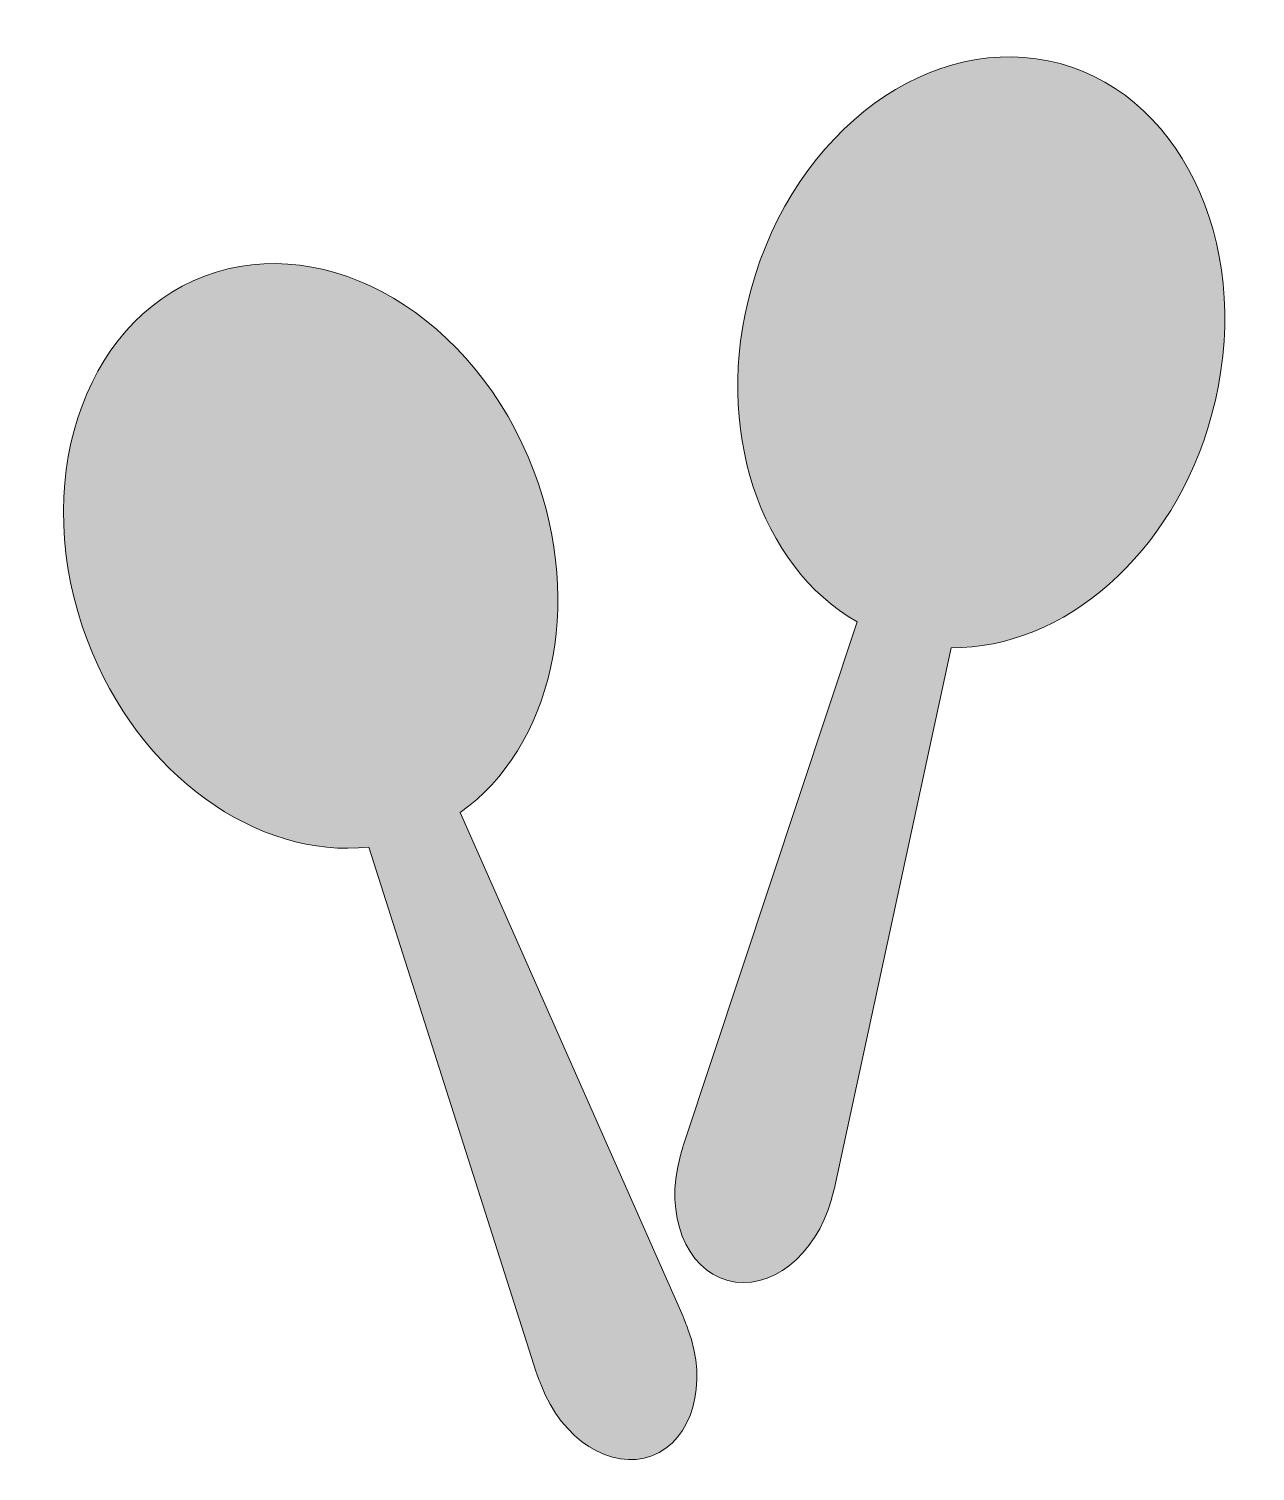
# Model space of a CAD drawing. Header units: inches. Extents: x -3 to 86, y -1 to 104.
import ezdxf

# ---------------------------------------------------------------- set-up
doc = ezdxf.new("R2010")
doc.units = ezdxf.units.IN
doc.header["$MEASUREMENT"] = 0
doc.layers.add('Layer 1', color=7, linetype='Continuous')

msp = doc.modelspace()

# ---------------------------------------------------------------- hatches: boundary and pattern name
at = {"layer": 'Layer 1', "true_color": 0x6fb7a9}
h = msp.add_hatch(color=123, dxfattribs=at)
h.dxf.hatch_style = 2
edge = h.paths.add_edge_path()
edge.add_spline(control_points=[(48.11, 12.97), (51.15, 12.14), (54.51, 14.77), (55.62, 18.84), (55.69, 19.1), (55.86, 19.72), (55.88, 19.79), (55.88, 19.79), (64.3, 58.8), (64.3, 58.8), (72.42, 58.71), (80.41, 65.56), (83.16, 75.64), (86.31, 87.19), (81.4, 98.59), (72.19, 101.1), (62.98, 103.62), (52.95, 96.3), (49.8, 84.76), (47.04, 74.68), (50.44, 64.71), (57.48, 60.67), (57.48, 60.67), (44.9, 22.79), (44.9, 22.79), (44.88, 22.72), (44.71, 22.1), (44.64, 21.84), (43.53, 17.77), (45.08, 13.8), (48.11, 12.97)], knot_values=[0, 0, 0, 0, 1, 1, 1, 2, 2, 2, 3, 3, 3, 4, 4, 4, 5, 5, 5, 6, 6, 6, 7, 7, 7, 8, 8, 8, 9, 9, 9, 10, 10, 10, 10], degree=3, periodic=1)
h = msp.add_hatch(color=123, dxfattribs=at)
h.dxf.hatch_style = 2
edge = h.paths.add_edge_path()
edge.add_spline(control_points=[(34.08, 71.58), (29.83, 82.77), (19.15, 89.1), (10.22, 85.71), (1.29, 82.32), (-2.51, 70.51), (1.74, 59.32), (5.44, 49.55), (14.05, 43.48), (22.12, 44.36), (22.12, 44.36), (34.24, 6.33), (34.24, 6.33), (34.26, 6.26), (34.49, 5.66), (34.59, 5.41), (36.08, 1.46), (39.68, -0.83), (42.62, 0.28), (45.56, 1.4), (46.73, 5.5), (45.23, 9.45), (45.14, 9.69), (44.91, 10.3), (44.88, 10.37), (44.88, 10.37), (28.74, 46.87), (28.74, 46.87), (35.35, 51.56), (37.78, 61.81), (34.08, 71.58)], knot_values=[0, 0, 0, 0, 1, 1, 1, 2, 2, 2, 3, 3, 3, 4, 4, 4, 5, 5, 5, 6, 6, 6, 7, 7, 7, 8, 8, 8, 9, 9, 9, 10, 10, 10, 10], degree=3, periodic=1)

# ---------------------------------------------------------------- linework, layer by layer
at = {"layer": 'Layer 1', "lineweight": 0}
for points in [[(48.11, 12.97), (51.15, 12.14), (54.51, 14.77), (55.62, 18.84), (55.69, 19.1), (55.86, 19.72), (55.88, 19.79), (55.88, 19.79), (64.3, 58.8), (64.3, 58.8), (72.42, 58.71), (80.41, 65.56), (83.16, 75.64), (86.31, 87.19), (81.4, 98.59), (72.19, 101.1), (62.98, 103.62), (52.95, 96.3), (49.8, 84.76), (47.04, 74.68), (50.44, 64.71), (57.48, 60.67), (57.48, 60.67), (44.9, 22.79), (44.9, 22.79), (44.88, 22.72), (44.71, 22.1), (44.64, 21.84), (43.53, 17.77), (45.08, 13.8), (48.11, 12.97)], [(34.08, 71.58), (29.83, 82.77), (19.15, 89.1), (10.22, 85.71), (1.29, 82.32), (-2.51, 70.51), (1.74, 59.32), (5.44, 49.55), (14.05, 43.48), (22.12, 44.36), (22.12, 44.36), (34.24, 6.33), (34.24, 6.33), (34.26, 6.26), (34.49, 5.66), (34.59, 5.41), (36.08, 1.46), (39.68, -0.83), (42.62, 0.28), (45.56, 1.4), (46.73, 5.5), (45.23, 9.45), (45.14, 9.69), (44.91, 10.3), (44.88, 10.37), (44.88, 10.37), (28.74, 46.87), (28.74, 46.87), (35.35, 51.56), (37.78, 61.81), (34.08, 71.58)]]:
    msp.add_open_spline(points, degree=3, knots=[0, 0, 0, 0, 1, 1, 1, 2, 2, 2, 3, 3, 3, 4, 4, 4, 5, 5, 5, 6, 6, 6, 7, 7, 7, 8, 8, 8, 9, 9, 9, 10, 10, 10, 10], dxfattribs=at)

doc.saveas('drawing.dxf')
